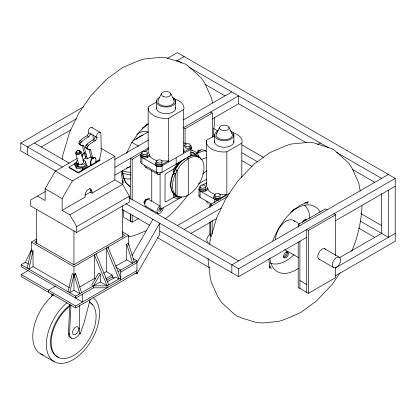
<?xml version="1.0" encoding="UTF-8"?>
<svg xmlns="http://www.w3.org/2000/svg" width="416" height="416" viewBox="0 0 416 416"><rect width="100%" height="100%" fill="white"/><g stroke="black" fill="none" stroke-linecap="round" stroke-linejoin="round"><path stroke-width="0.62" d="M130.484 213.928L130.484 221.187L130.484 214.053M160.092 172.578L160.087 209.57L181.948 196.95L178.194 197.324L175.344 196.44L166.182 201.729L165.433 201.869L164.996 201.365L165.11 174.746L166.171 173.425L175.328 168.137L178.183 163.961L180.866 161.127M173.649 174.361L173.638 169.114L178.48 162.235M51.74 296.65L51.865 294.05M52.926 295.329L52.983 294.029M71.505 337.995A8.663 5.002 -60 0 1 68.442 333.637L69.836 304.429M90.194 299.39L84.089 322.759L80.376 333.45L79.992 333.226A8.663 5.002 -60 0 1 73.315 338.619A8.663 5.002 -60 0 1 69.534 334.266L70.923 305.058M62.421 159.328L62.894 154.882L69.508 132.491L78.614 113.521L90.485 96.153L106.574 79.227L122.564 67.569L138.549 60.767L143.889 59.015L159.614 57.46L165.875 57.684L179.821 61.989L185.91 64.308L190.96 68.416L201.661 78.343L204.984 83.652L211.5 98.051L212.524 102.939M122.034 170.815L121.633 174.559L122.699 183.316L122.06 180.258M213.06 136.666L214.755 120.796L214.365 117.603M208.187 258.31L208.052 259.579L210.158 276.827L211.307 282.329L217.823 296.722L221.151 302.032L231.852 311.958L236.896 316.072L242.986 318.386L256.932 322.691L263.193 322.92L278.918 321.36L284.258 319.608L300.243 312.811L316.233 301.148L332.322 284.227L340.236 272.646M209.68 244.348L210.158 239.902M362.019 205.816C361.291 221.463 357.942 236.98 351.645 251.337M140.816 155.563L140.785 162.214M213.803 197.361A3.853 2.226 0 0 0 214.796 199.508L216.523 200.08L218.52 200.08L215.176 199.696L200.096 191.017L199.098 190.018L199.098 188.869L198.968 195.806M157.128 160.914L153.416 159.276L150.571 157.134L149.781 156.031L149.781 154.742A13.952 8.055 0 0 1 148.174 150.675L148.174 108.072L148.512 106.579L156.837 101.774M183.643 153.457L183.643 109.564L183.986 108.072A17.904 10.338 0 0 0 173.852 98.758M206.352 184.267L206.352 141.664L206.695 140.171L215.015 135.366M241.826 177.367L241.826 143.151L242.164 141.664A17.904 10.338 0 0 0 233.215 132.709M27.123 268.117L31.346 249.959L33.046 250.942L33.046 266.666L69.456 287.685M33.046 250.942L28.824 269.1L33.046 266.666M68.037 291.741L72.254 273.582L73.96 274.565L79.882 293.706L73.96 290.285L69.716 292.708L73.96 274.565L75.66 273.582L81.583 292.724M211.042 236.777L216.767 217.511L225.878 198.541L237.744 181.173L253.833 164.247L269.823 152.589L285.813 145.787L291.153 144.035L306.873 142.48L313.134 142.704L327.085 147.009L333.169 149.328L338.218 153.436L348.92 163.363L352.248 168.672L358.758 183.071L360.225 191.126M175.344 196.44L175.334 195.016L177.086 196.009L177.154 170.414A22.24 12.839 -60 0 1 199.389 157.576A22.24 12.839 -60 0 1 199.389 183.253A22.24 12.839 -60 0 1 177.154 196.092L174.668 193.783A22.24 12.839 -60 0 1 174.652 175.614L175.406 174.106L173.566 173.04L172.838 174.569A22.24 12.839 -60 0 0 172.838 192.722L175.406 194.47L175.422 174.096L177.102 170.565L175.328 169.556L175.328 168.137M176.415 195.567A22.24 12.839 -60 0 1 175.406 195.083L172.91 192.769A22.24 12.839 -60 0 1 172.905 174.611L175.401 169.406M126.48 153.405L131.082 143.816L138.502 132.964L147.134 123.848M272.652 240.682L278.346 228.836L285.761 217.984L294.393 208.868M82.467 294.174L82.467 302.037L21.2 266.666L21.2 264.701L25.423 262.262L31.346 249.959M173.623 172.052L175.016 169.182L178.386 164.252L181.875 160.571M161.429 93.579L158.174 100.246A8.185 4.727 0 0 0 167.149 106.153A8.185 4.727 0 0 0 173.165 99.107M216.356 133.838L219.612 127.171M37.435 196.108L45.131 200.548L45.131 188.755L55.338 171.07L77.173 158.465M45.292 191.568L30.628 200.034L30.628 205.93L76.648 232.497L76.648 226.606L69.841 214.812L62.145 210.371L62.145 198.583L72.358 180.898L114.904 156.333L114.904 179.915L91.931 193.18L90.225 192.197L84.989 195.218M107.994 248.326L107.994 247.052L120.723 277.982L107.11 285.844L93.496 285.844L91.79 284.861L98.602 273.073L100.303 274.056L93.496 285.844L93.496 287.81L107.11 287.81L107.11 285.844L94.38 254.914L94.38 278.496L79.513 287.076M132.044 255.466L152.922 219.305M135.876 273.244L136.926 273.853L159.728 234.354L159.728 223.236L136.926 262.735L120.645 272.137M91.504 133.968A3.094 1.784 -60 0 1 90.532 133.864L88.806 136.807A23.171 13.38 -60 0 0 82.311 141.133L81.864 141.549L80.148 140.561L80.595 140.14A23.171 13.38 -60 0 1 87.095 135.819L88.816 132.876A3.094 1.784 -60 0 1 89.066 128.944A3.094 1.784 -60 0 1 92.279 127.863M95.654 161.751L99.554 159.635L101.27 151.065L100.922 133.791A3.094 1.784 -60 0 0 97.916 133.156A3.094 1.784 -60 0 0 97.172 137.696L95.451 140.644A23.171 13.38 -60 0 0 88.951 144.966L88.504 145.387L86.788 144.394L87.24 143.972A23.171 13.38 -60 0 1 93.735 139.651L95.456 136.708M91.239 156.707L87.339 158.824L83.928 146.099C82.332 145.48 79.264 145.371 78.889 143.307A2.298 1.326 -60 0 1 79.368 141.705L80.184 140.509M81.422 145.449L80.824 145.106L80.605 144.295A2.298 1.326 -60 0 1 81.078 142.698L81.864 141.549M91.052 157.149L92.768 158.142L90.568 149.932C88.977 149.313 85.904 149.204 85.535 147.139A2.298 1.326 -60 0 1 86.008 145.543L86.824 144.342M88.062 149.282L87.464 148.944L87.246 148.132A2.298 1.326 -60 0 1 87.724 146.531L88.504 145.387M187.938 194.995C181.34 203.882 173.774 212.503 164.845 219.138M202.654 174.034L206.638 170.825M142.293 128.279L148.242 123.932L142.652 128.055M149.781 156.031L147.358 157.425A3.853 2.226 0 0 1 141.913 157.425L140.785 155.854L141.913 157.425L156.619 165.916L158.839 166.546L160.815 166.4L190.247 149.646L191.339 148.361L191.079 147.222M84.172 152.646L82.909 153.764A3.583 2.07 -60 0 0 81.728 156.224M84.62 152.901L83.351 154.024A3.583 2.07 -60 0 0 82.17 156.478M292.131 211.198L300.243 205.28L308.36 201.828L304.798 202.998M190.247 149.646L191.24 148.647L191.24 147.498M55.739 171.059L20.8 150.888L20.8 143.026L83.652 106.74M167.268 58.464L177.367 52.634L395.2 178.396L395.2 241.28L335.27 275.881M76.43 118.768L27.607 146.957L27.607 154.814M176.316 61.1L184.174 56.566M41.075 147.04L70.819 129.87M84.864 152.896L83.881 153.468L83.434 153.208M85.358 161.704L87.001 165.246L87.001 166.551L82.508 169.14L76.378 168.194L74.734 164.653L74.734 163.348L76.981 162.053M68.994 167.118L78.239 172.458L100.001 159.895L100.001 160.451L78.239 173.014L68.994 167.674L68.994 167.118L76.144 162.989M83.21 159.422L86.024 157.799M77.184 166.156L77.184 163.561L77.641 163.296L78.811 163.966L78.348 164.232L78.348 166.832M74.734 163.348L76.378 166.889L82.508 167.835L87.001 165.246M148.174 108.072A17.904 10.338 0 0 0 166.078 118.409L168.662 118.212L183.643 109.564M132.704 140.858L148.299 131.856M114.764 159.52L148.528 140.026M183.425 119.881L231.826 91.936M114.816 167.352L148.585 147.852M183.477 127.707L238.633 95.862L238.633 103.724L212.181 118.997M144.113 151.726L148.512 149.183M130.484 199.144L130.484 158.304L132.189 159.286L141.076 154.154M183.804 128.014L185.078 128.747L212.306 113.027L212.306 137.665M141.913 152.994A3.853 2.226 0 0 0 141.913 156.135A3.853 2.226 0 0 0 147.358 156.135L149.781 154.742M114.816 175.209L130.572 166.114M62.145 210.371L85.124 197.106L85.124 195.14A4.815 2.777 -60 0 1 88.525 189.249A4.815 2.777 -60 0 1 91.931 191.214L91.931 193.18M183.83 145.772L184.798 145.21M69.841 214.812L122.595 184.356L129.402 196.144L129.402 202.041L76.648 232.497M156.619 161.481A3.853 2.226 0 0 0 156.619 164.627A3.853 2.226 0 0 0 162.063 164.627L168.662 160.815A13.952 8.055 0 0 1 161.444 160.659M190.247 145.21A3.853 2.226 0 0 1 190.247 148.356L183.643 152.168A13.952 8.055 0 0 0 183.804 149.053M31.346 251.846L31.346 242.102L36.863 238.914M36.993 240.807L34.746 242.102L73.96 264.737L125.013 235.264L122.21 233.646M140.816 161.923A3.853 2.226 0 0 0 141.913 163.784L156.619 172.276A3.853 2.226 0 0 0 162.063 172.276L190.247 156.005A3.853 2.226 0 0 0 191.079 153.582M76.648 226.606L129.402 196.144M206.352 141.664A17.904 10.338 0 0 0 224.26 152.001L226.845 151.804L241.826 143.151M136.926 272.558L75.66 307.934L21.2 276.489L21.2 274.524L27.945 270.629M123.677 210.002L123.677 217.256L132.189 222.17L138.299 218.639M151.637 210.938L152.75 210.298M198.416 183.934L206.752 179.119M202.296 185.312L206.695 182.775M200.096 186.581A3.853 2.226 0 0 0 200.096 189.727A3.853 2.226 0 0 0 205.54 189.727L207.958 188.328A13.952 8.055 0 0 1 206.528 183.264M31.346 242.102L73.96 266.703L128.414 235.264L128.414 244.379M198.968 189.446L200.096 191.017A3.853 2.226 0 0 0 205.54 191.017L207.958 189.618L207.958 188.328M115.7 266.183L126.714 259.828L126.714 244.104L128.414 243.121L134.337 262.262M55.739 286.026L48.433 290.243L48.433 292.209M214.796 195.073A3.853 2.226 0 0 0 214.796 198.219A3.853 2.226 0 0 0 220.246 198.219L226.845 194.407L226.845 151.804M210.47 207.074L210.47 204.485L229.918 193.253M177.367 225.56L228.02 196.316M317.507 144.648L320.32 143.026M103.605 273.166L106.293 271.617L112.216 275.038L112.216 276.999L114.161 278.122M184.174 229.492L221.317 208.042M21.2 264.701L75.66 296.14L100.303 281.913L107.11 285.844M105.768 278.762L112.216 275.038M118.108 271.632L136.926 260.77L136.926 273.853M93.694 287.695L75.66 298.106L75.66 296.14M106.61 280.238L112.783 276.671M190.928 233.449L216.252 218.826M107.021 281.965L115.617 276.999L119.023 278.964L106.293 248.035L106.293 271.617M21.2 274.524L75.66 305.968L136.926 270.592M78.79 328.921L79.57 328.468M79.57 305.396L79.57 333.471L79.992 333.226M298.194 227.172L298.194 224.578L325.426 208.858L327.127 209.841M388.393 174.465L231.826 264.862L231.826 272.719M126.058 203.798L238.633 268.793L395.2 178.396M306.706 292.37L306.706 229.492L308.407 230.474L335.634 214.75L335.634 255.596M159.817 231.145L238.633 276.65L306.535 237.448M335.717 220.6L395.2 186.259M339.664 257.624L382.231 233.048M335.27 268.018L395.2 233.423M298.194 242.081L298.194 287.461L308.407 293.353L335.634 277.633L335.634 267.264M162.063 165.916L159.338 166.566L156.619 165.916A3.853 2.226 0 0 1 155.62 163.769M146.468 230.558L136.994 234.588L131.659 236.34L128.513 236.652M206.456 157.664L201.162 159.51L200.616 158.298A23.01 13.286 -60 0 0 190.736 155.246M196.42 153.452L205.769 150.186L204.625 150.67L206.294 151.632M126.443 168.048L130.728 166.67M180.071 196.622C177.798 196.986 175.157 196.305 173.649 194.475M178.948 198.682L177.616 198.817L173.649 197.418L173.649 193.45L175.422 194.459M306.691 203.216L307.918 203.091M79.57 333.471L80.376 333.45M122.684 171.35L130.978 172.416M122.684 173.446L130.978 175.048M215.306 194.506L211.598 192.863L208.754 190.72L207.958 189.618M78.348 164.232L78.619 164.351A4.493 2.595 0 0 0 84.76 163.405A4.493 2.595 0 0 0 83.117 159.858M78.348 166.421L78.619 166.54A4.493 2.595 0 0 0 83.606 166.353A4.493 2.595 0 0 0 85.207 163.623M173.649 173.092L175.422 174.096M175.334 195.016L177.086 196.009M177.367 60.492L181.87 63.092M188.62 66.992L328.702 147.867M336.58 152.412L381.586 178.396M204.932 84.271L225.186 95.961M238.129 103.433L306.197 142.735M352.331 169.369L374.837 182.359M210.605 112.044L212.306 113.027M213.429 128.476L217.932 131.076M242.122 145.038L263.5 157.383M360.828 213.574L381.644 225.592M242.065 152.87L257.816 161.964M360.209 221.078L388.393 237.349L388.393 190.19M242.065 160.727L252.19 166.577M333.934 213.767L335.634 214.75M358.519 227.963L374.837 237.385M183.711 142.73L186.43 144.3M186.961 157.919L188.271 158.673L188.271 194.99M293.467 220.449L299.53 223.948M298.194 224.578L299.9 225.56M324.282 248.544L339.446 257.301A5.902 3.406 -60 0 1 337.579 266.443A5.902 3.406 -60 0 1 332.467 263.489A5.902 3.406 -60 0 1 339.446 257.301M131.586 142.142L138.772 146.292M175.328 169.556L177.081 170.586M91.941 127.535L100.298 132.361M318.38 258.768L333.544 267.519M88.816 132.876L97.172 137.696M199.098 195.229A3.853 2.226 0 0 0 200.096 197.376L211.531 203.98M210.47 204.485L212.17 205.462M145.636 167.242L157.924 174.346M284.705 249.626L298.485 257.582M87.095 135.819L88.806 136.807M93.735 139.651L95.451 140.644M100.63 148.091L114.904 156.333M79.368 141.705L81.078 142.698M86.008 145.543L87.724 146.531M82.644 145.356L83.928 146.099M89.71 149.438L90.568 149.932M80.647 144.617L78.931 143.629L80.709 144.851M87.287 148.455L85.571 147.462L87.35 148.689M93.714 157.44L94.156 157.695L92.68 158.548L92.238 158.288M84.412 153.317L86.128 154.305M85.067 155.761L86.783 156.754M299.9 280.582L306.706 284.513M87.339 158.824L85.623 157.836L82.212 145.111M90.444 162.11L90.886 162.37L90.886 165.152L90.444 164.897L90.444 162.11A3.583 2.07 -60 0 1 91.707 158.85L92.976 157.726L94.24 157.383A3.583 2.07 -60 0 1 95.42 158.48M114.904 179.915L122.595 184.356M147.8 198.942L160.087 206.034A4.332 2.501 -60 0 0 157.024 211.338A4.332 2.501 -60 0 0 160.087 213.106A4.332 2.501 -60 0 0 163.15 207.802M209.825 222.622L209.825 234.749L210.938 235.394M145.636 206.227L157.924 213.325M34.414 143.026L69.295 163.166M128.929 197.595L238.633 260.931M20.8 143.026L62.488 167.097M89.773 188.526A4.815 2.777 -60 0 1 90.225 190.232L91.931 191.214M122.122 209.383L149.687 225.3M55.338 171.07L72.358 180.898M157.44 237.635L209.69 267.805M122.247 231.702L128.414 235.264M45.131 188.755L62.145 198.583M133.156 258.596L136.926 260.77M126.714 259.828L132.636 263.245L126.714 244.104M116.012 267.405L120.723 270.124L120.723 279.947M94.38 278.496L95.436 279.105M25.423 262.262L28.652 264.129M68.442 333.637L69.534 334.266M40.55 353.808L54.163 361.67M77.184 163.561L76.976 163.405A4.493 2.595 0 0 1 77.688 160.269M228.909 127.171L232.164 133.838M170.726 93.579L173.982 100.246M270.332 266.198L271.346 268.44M198.775 156.437L197.751 154.175A25.22 14.56 -60 0 0 191.225 150.405M122.564 180.055L123.833 182.858M96.08 253.932L108.81 284.861M88.852 148.944L91.707 159.598M80.969 151.741L83.517 161.247M75.748 153.514L78.296 163.02A2.761 1.955 -15 0 0 78.577 163.457M269.318 265.278L269.963 268.336L268.892 259.579M128.414 243.121L128.866 245.596M93.08 134.846L93.2 140.676M381.586 193.362L381.586 233.423M308.407 230.474L308.407 293.353M299.9 241.119L299.9 288.444M238.633 268.793L238.633 276.65M233.844 134.332L233.844 142.392M220.246 198.219L220.246 199.508M214.796 199.508L214.796 202.686M214.677 134.332L214.677 142.392M212.17 220.376L212.17 233.99M210.47 221.988L210.47 240.136M209.825 204.121L209.825 207.308M206.695 140.171L206.695 141.461M205.54 189.727L205.54 191.017M200.096 191.017L200.096 197.376M190.247 148.356L190.247 156.005M185.078 128.747L185.078 143.66M176.155 157.778L176.155 164.138M175.661 100.74L175.661 108.8M173.566 173.04L173.566 174.314M168.662 118.212L168.662 162.105M162.063 164.627L162.063 172.276M156.619 165.916L156.619 172.276M156.494 100.74L156.494 108.8M151.752 170.586L151.752 201.219M147.358 156.135L147.358 157.425M141.913 157.425L141.913 163.784M132.189 159.286L132.189 200.127M132.189 215.036L132.189 222.17M122.424 205.962L122.424 237.458M100.303 274.056L100.303 281.913M95.95 162.23L95.95 159.442A3.583 2.07 -60 0 0 94.687 157.643L93.418 157.981L92.154 159.104A3.583 2.07 -60 0 0 90.886 162.37M90.225 190.232L90.225 192.197M82.508 167.835L82.508 169.14M78.239 172.458L78.239 173.014M77.641 163.296L77.641 166.54M76.378 166.889L76.378 168.194M75.66 273.582L75.66 274.841M75.66 305.968L75.66 307.934M73.96 230.729L73.96 264.8M73.96 266.703L73.96 290.285M36.52 209.113L36.52 243.828M78.333 166.436A4.493 2.595 0 0 1 77.152 165.76L76.976 165.594A4.493 2.595 0 0 1 76.523 163.623M77.61 150.816A2.761 1.955 -15 0 1 81.042 152.594A2.761 1.955 -15 0 1 76.84 154.471A2.761 1.955 -15 0 1 76.96 151.107M79.586 151.538A1.799 1.274 -15 0 1 79.732 153.265A1.799 1.274 -15 0 1 77.371 153.832A1.799 1.274 -15 0 1 76.809 152.199M82.794 160.462A2.761 1.955 -15 0 1 82.306 163.654M81.656 163.946A2.761 1.955 -15 0 1 80.954 164.117M198.635 149.89A2.408 1.388 -60 0 1 196.992 153.317A2.408 1.388 -60 0 1 198.474 150.514A2.408 1.388 -60 0 1 200.335 150.873M145.813 199.248A2.408 1.388 -60 0 1 143.775 202.467M145.054 203.528A2.408 1.388 -60 0 1 144.7 200.491A2.408 1.388 -60 0 1 147.43 199.774M160.092 174.127A4.332 2.501 -60 0 1 157.03 172.359M175.386 169.395A22.24 12.886 -60.1 0 1 184.985 158.616M187.694 157.04A22.24 12.839 -60 0 1 198.567 157.196M191.043 152.5A23.01 13.286 -60 0 1 195.634 154.924M146.271 167.44A4.332 2.501 -60 0 1 144.742 165.261M146.271 206.424A4.332 2.501 -60 0 1 145.371 201.729A4.332 2.501 -60 0 1 149.968 198.723M198.011 153.244A4.368 2.522 -60 0 1 203.362 150.155M191.266 151.975A23.587 13.619 -60 0 1 196.752 155.423M191.344 149.51A25.22 14.56 -60 0 1 192.348 150.311M175.661 107.344A9.667 5.58 0 0 1 166.078 113.651A9.667 5.58 0 0 1 156.494 107.344M172.448 97.271A9.667 5.58 0 0 1 173.061 105.326A9.667 5.58 0 0 1 159.094 105.326A9.667 5.58 0 0 1 159.708 97.271M162.037 162.635A2.792 1.612 0 0 1 159.338 164.668A2.792 1.612 0 0 1 156.645 162.635M147.056 153.759A2.792 1.612 0 0 1 145.002 156.161A2.792 1.612 0 0 1 141.939 154.149M189.94 145.98A2.792 1.612 0 0 1 187.886 148.382A2.792 1.612 0 0 1 184.824 146.364M93.127 297.591A37.544 21.679 -60 0 1 86.726 347.391A37.544 21.679 -60 0 1 48.334 354.879A37.544 21.679 -60 0 1 67.028 302.682M43.16 354.947A37.544 21.679 -60 0 1 33.384 329.727A37.544 21.679 -60 0 1 53.414 294.819M89.502 302.037A31.767 18.34 -60 0 1 85.826 344.276A31.767 18.34 -60 0 1 52.624 350.896A31.767 18.34 -60 0 1 70.2 305.885M89.331 301.959A31.767 18.34 -60 0 1 92.388 304.954M58.687 357.432A31.767 18.34 -60 0 1 51.334 334.506A31.767 18.34 -60 0 1 70.002 305.131M208.291 203.252A4.332 2.501 -60 0 1 206.762 201.074M208.296 242.237A4.332 2.501 -60 0 1 206.866 239.08A4.332 2.501 -60 0 1 209.825 234.749M226.845 194.407A13.952 8.055 0 0 1 219.627 194.251M231.676 133.063A8.185 4.727 0 0 1 223.902 139.776A8.185 4.727 0 0 1 217.173 132.699M233.844 140.936A9.667 5.58 0 0 1 224.26 147.243A9.667 5.58 0 0 1 214.677 140.936M230.142 130.629A9.667 5.58 0 0 1 231.384 138.83A9.667 5.58 0 0 1 217.131 138.83A9.667 5.58 0 0 1 218.374 130.629M205.234 187.351A2.792 1.612 0 0 1 202.816 189.769A2.792 1.612 0 0 1 200.398 187.351M220.314 196.643A2.792 1.612 0 0 1 217.157 198.245A2.792 1.612 0 0 1 214.822 196.227M319.894 259.537A6.016 3.474 -60 0 1 319.015 252.314A6.016 3.474 -60 0 1 325.707 249.47M290.768 212.269A37.544 21.679 -60 0 1 320.159 212.108M298.672 268.237A37.544 21.679 -60 0 1 269.875 258.341M304.47 205.197A33.696 19.453 -60 0 1 309.852 218.244M294.05 254.592A33.696 19.453 -60 0 1 270.343 263.042M305.438 218.972A3.37 1.945 -60 0 1 306.056 219.851M286.894 251.524A3.37 1.945 -60 0 1 286.718 255.289A3.37 1.945 -60 0 1 283.546 257.322M302.713 222.295A3.37 1.945 -60 0 1 306.836 219.913M275.574 239.34A14.825 8.559 -60 0 1 283.015 223.46A14.825 8.559 -60 0 1 294.772 221.53M286.38 252.049A3.37 1.945 -60 0 1 283.655 256.651M305.115 219.924A3.37 1.945 -60 0 1 305.032 220.683M303.368 220.662A3.37 1.945 -60 0 1 302.988 221.447M130.65 178.823A33.696 19.453 -60 0 1 123.079 178.022M136.838 134.415A18.559 10.717 -60 0 1 148.075 132.194M136.386 139.261A15.595 9.006 -60 0 1 143.01 135.106M286.322 252.018L285.698 252.387A3.37 1.945 -60 0 0 284.071 257.572A3.37 1.945 -60 0 0 288.09 255.164A3.37 1.945 -60 0 0 286.322 252.018M130.317 186.685L125.944 182.728L123.292 176.862L122.486 170.253C122.45 176.462 124.634 183.446 130.317 186.685M77.262 152.984A1.799 1.274 -15 0 0 79.893 151.492A1.799 1.274 -15 0 0 77.21 150.753A1.799 1.274 -15 0 0 77.262 152.984M160.42 210.803A1.799 1.04 -60 0 0 160.987 208.01A1.799 1.04 -60 0 0 158.86 209.903A1.799 1.04 -60 0 0 160.42 210.803M163.67 96.704A4.815 2.777 0 0 0 170.893 94.302A4.815 2.777 0 0 0 163.67 91.894A4.815 2.777 0 0 0 163.67 96.704M143.239 154.357A2.792 1.612 0 0 0 147.43 152.963A2.792 1.612 0 0 0 143.239 151.564A2.792 1.612 0 0 0 143.239 154.357M157.945 162.848A2.792 1.612 0 0 0 162.131 161.45A2.792 1.612 0 0 0 157.945 160.056A2.792 1.612 0 0 0 157.945 162.848M186.124 146.578A2.792 1.612 0 0 0 190.315 145.179A2.792 1.612 0 0 0 186.124 143.785A2.792 1.612 0 0 0 186.124 146.578M76.471 333.752A4.43 2.558 -60 0 0 77.875 326.893A4.43 2.558 -60 0 0 72.634 331.536A4.43 2.558 -60 0 0 76.471 333.752M220.854 129.854A4.815 2.777 0 0 0 228.909 128.612A4.815 2.777 0 0 0 223.012 125.206A4.815 2.777 0 0 0 220.854 129.854M215.545 196.18A2.792 1.612 0 0 0 220.215 195.458A2.792 1.612 0 0 0 216.798 193.487A2.792 1.612 0 0 0 215.545 196.18M200.845 187.694A2.792 1.612 0 0 0 205.514 186.971A2.792 1.612 0 0 0 202.093 184.995A2.792 1.612 0 0 0 200.845 187.694"/></g></svg>
